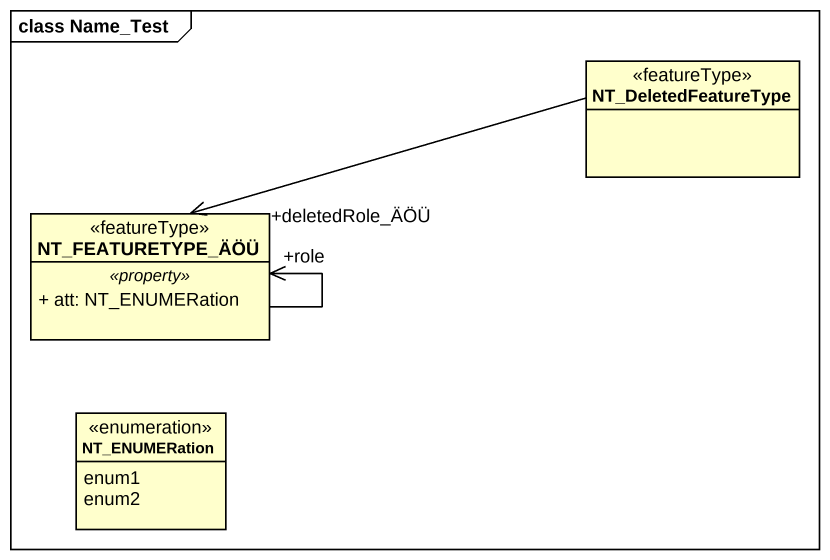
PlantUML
@startuml
mainframe class Name_Test
hide circle
hide empty members
skinparam classAttributeIconSize 0
class NT_DeletedFeatureType <<featureType>>
class NT_FEATURETYPE_ÄÖÜ <<featureType>> {
  .. <<property>> ..
  + att: NT_ENUMERation
}
enum NT_ENUMERation {
  enum1
  enum2
}
NT_DeletedFeatureType -left-> "+deletedRole_ÄÖÜ" NT_FEATURETYPE_ÄÖÜ
NT_FEATURETYPE_ÄÖÜ --> "+role" NT_FEATURETYPE_ÄÖÜ
@enduml
